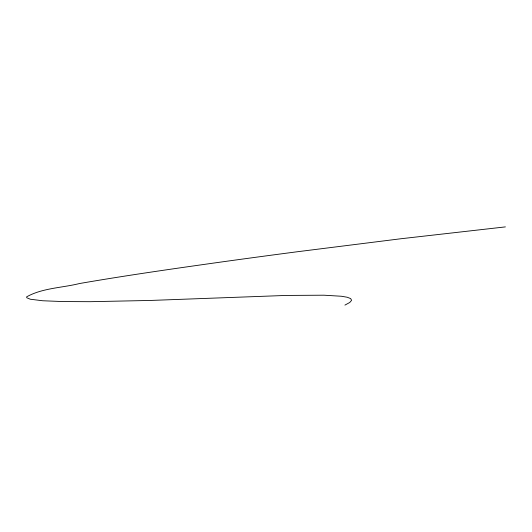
<?xml version="1.0" encoding="UTF-8"?>
<svg xmlns="http://www.w3.org/2000/svg" width="532" height="532" viewBox="0 0 532 532"><rect width="100%" height="100%" fill="white"/><g stroke="black" fill="none" stroke-linecap="round" stroke-linejoin="round"><path stroke-width="0.8" d="M344.916 305.109L349.763 302.482L351.605 300.321L350.674 298.585L347.203 297.242L341.424 296.251L323.915 295.2L286.283 295.433L150.124 300.46L90.26 301.691L62.856 301.564L42.64 300.753L30.271 299.217L26.786 297.754L26.6 296.869C42.4 287.972 62.124 287.878 79.554 283.523C127.367 275.257 175.414 268.447 223.453 261.697A1164.834 85.313 -5 0 1 296.51 251.855L400.915 238.748L505.4 226.891"/></g></svg>
